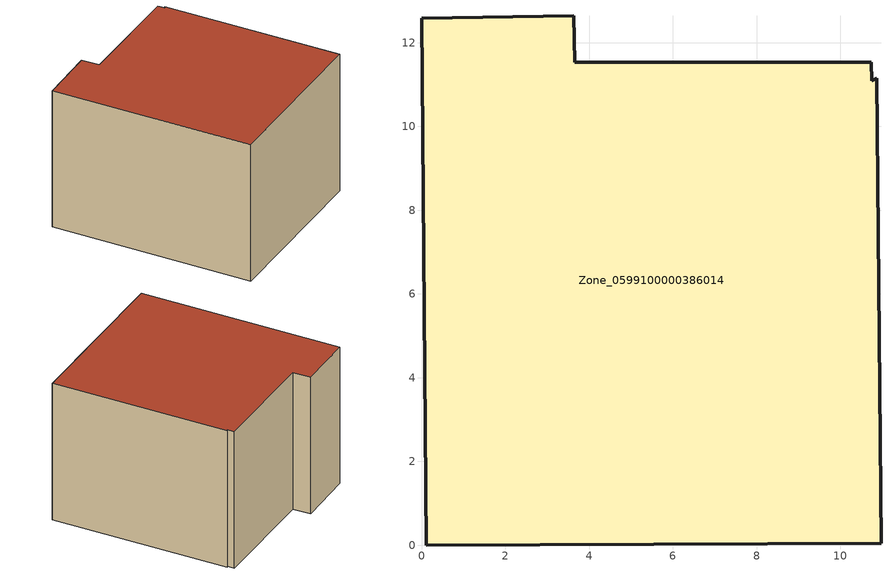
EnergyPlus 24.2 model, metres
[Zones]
Zone_0599100000386014
 floor ground (C_G): 0,12.58 3.63,12.64 3.66,11.54 10.74,11.54 10.75,11.09 10.87,11.16 10.97,0.05 0.11,0 z0
 wall outside (C_F): 3.63,12.64 0,12.58 0.11,0 10.97,0.05 10.87,11.16 10.75,11.09 10.74,11.54 3.66,11.54 3.63,12.64 z0:9.07
 roof outside (C_R): 10.97,0.05 10.87,11.16 10.75,11.09 10.74,11.54 3.66,11.54 3.63,12.64 0,12.58 0.11,0 z9.07
[BUILDING]
Pand.0599100000386014: North Axis=0; Terrain=City; Loads Convergence Tolerance Value=0.04; Temperature Convergence Tolerance Value=0.4; Solar Distribution=FullExterior; Maximum Number of Warmup Days=25; Minimum Number of Warmup Days=1
[Site:Location]
Rotterdam.The.Hague.AP_ZH_NLD Design_Conditions: Latitude=51.96; Longitude=4.45; Time Zone=1; Elevation=-4.5
[SITE:GROUNDTEMPERATURE:BUILDINGSURFACE]
18, 18, 18, 18, 18, 18, 18, 18, 18, 18, 18, 18
[MATERIAL] Thermal Absorptance=0.9; Solar Absorptance=0.7; Visible Absorptance=0.7
Name | Roughness | Thickness | Conductivity | Density | Specific Heat
G.D.1992-2005 | MediumSmooth | 0.15 | 0.06 | 540 | 1210
F.D.1992-2005 | Rough | 0.3 | 0.12 | 1920 | 840
R.D.1992-2005 | MediumRough | 0.2 | 0.08 | 1500 | 1000
[CONSTRUCTION]
C_G: G.D.1992-2005
C_F: F.D.1992-2005
C_R: R.D.1992-2005
[ZONE]
Zone_0599100000386014: Type=1; Multiplier=1; Ceiling Height=Autocalculate; Volume=Autocalculate; Floor Area=autocalculate; Part of Total Floor Area=Yes
[ZONEINFILTRATION:DESIGNFLOWRATE]
Infil_Zone_0599100000386014: Zone or ZoneList or Space or SpaceList=Zone_0599100000386014; Schedule=AlwaysOn; Design Flow Rate Calculation Method=Flow/Area; Flow Rate per Floor Area=0.0021; Constant Term Coefficient=1; Temperature Term Coefficient=0; Velocity Term Coefficient=0; Velocity Squared Term Coefficient=0
[HVACTEMPLATE:ZONE:IDEALLOADSAIRSYSTEM]
Zone_0599100000386014: Maximum Heating Supply Air Temperature=50; Minimum Cooling Supply Air Temperature=13; Maximum Heating Supply Air Humidity Ratio=0.0156; Minimum Cooling Supply Air Humidity Ratio=0.0077; Heating Limit=NoLimit; Cooling Limit=NoLimit; Dehumidification Control Type=ConstantSensibleHeatRatio; Cooling Sensible Heat Ratio=0.7; Dehumidification Setpoint=60; Humidification Control Type=None; Humidification Setpoint=30; Outdoor Air Method=None; Outdoor Air Flow Rate per Person=0.00944; Outdoor Air Flow Rate per Zone Floor Area=0; Outdoor Air Flow Rate per Zone=0; Demand Controlled Ventilation Type=None; Outdoor Air Economizer Type=NoEconomizer; Heat Recovery Type=None; Sensible Heat Recovery Effectiveness=0.7; Latent Heat Recovery Effectiveness=0.65
[ZONECONTROL:THERMOSTAT]
ThermostatControl_Zone_0599100000386014: Zone or ZoneList=Zone_0599100000386014; Control Type Schedule=DualSetpointControlType; Control 1=Thermostat_Zone_0599100000386014; Temperature Difference Between Cutout And Setpoint=0
[THERMOSTATSETPOINT:DUALSETPOINT]
Thermostat_Zone_0599100000386014: Heating Setpoint Temperature Schedule=HeatingSetpoint_Zone_0599100000386014; Cooling Setpoint Temperature Schedule=CoolingSetpoint_Zone_0599100000386014
[SCHEDULE:COMPACT]
HeatingSetpoint_Zone_0599100000386014: Through: 12/31, For: AllDays, Until: 24:00, 21
CoolingSetpoint_Zone_0599100000386014: Through: 12/31, For: AllDays, Until: 24:00, 24
DualSetpointControlType: Through: 12/31, For: AllDays, Until: 24:00, 4
AlwaysOn: Through: 12/31, For: AllDays, Until: 24:00, 1
